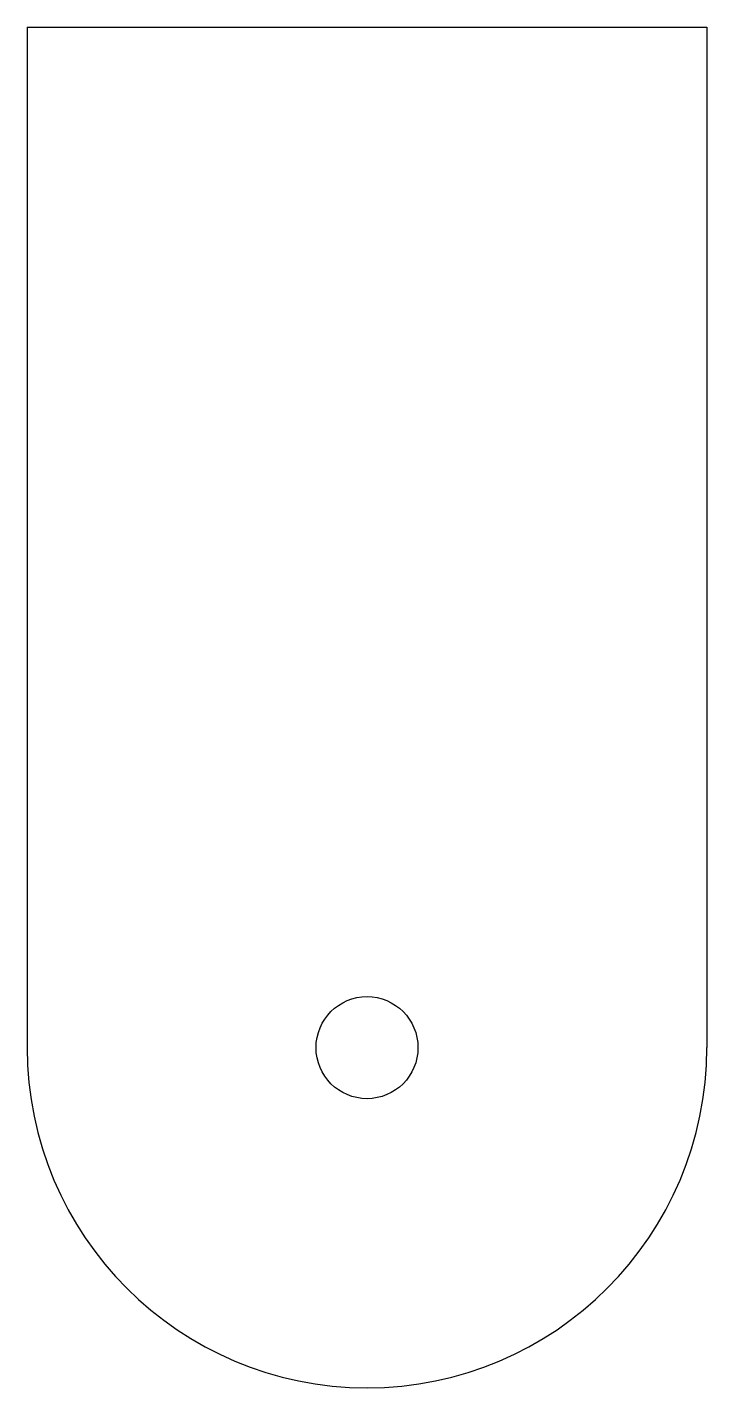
# Model space of a CAD drawing. Header units: millimetres. Extents: x -1084 to 7508, y 1802 to 3282.
# Drawn here: x 7487.58 to 7507.58, y 3241.58 to 3281.58 of the extents above.
import ezdxf

# ---------------------------------------------------------------- set-up
doc = ezdxf.new("R2010")
doc.units = ezdxf.units.MM
doc.header["$LTSCALE"] = 10
doc.layers.add('DRG', color=7, linetype='Continuous')

msp = doc.modelspace()

# ---------------------------------------------------------------- linework, layer by layer
at = {"layer": 'DRG'}
for p, q in [((7487.585, 3281.576), (7507.585, 3281.576)), ((7487.585, 3281.576), (7487.585, 3251.576)), ((7507.585, 3281.576), (7507.585, 3251.576))]:
    msp.add_line(p, q, dxfattribs=at)
msp.add_circle((7497.585, 3251.576), 1.5, dxfattribs=at)
msp.add_arc((7497.585, 3251.576), 10, 180, 0, dxfattribs=at)

doc.saveas('drawing.dxf')
